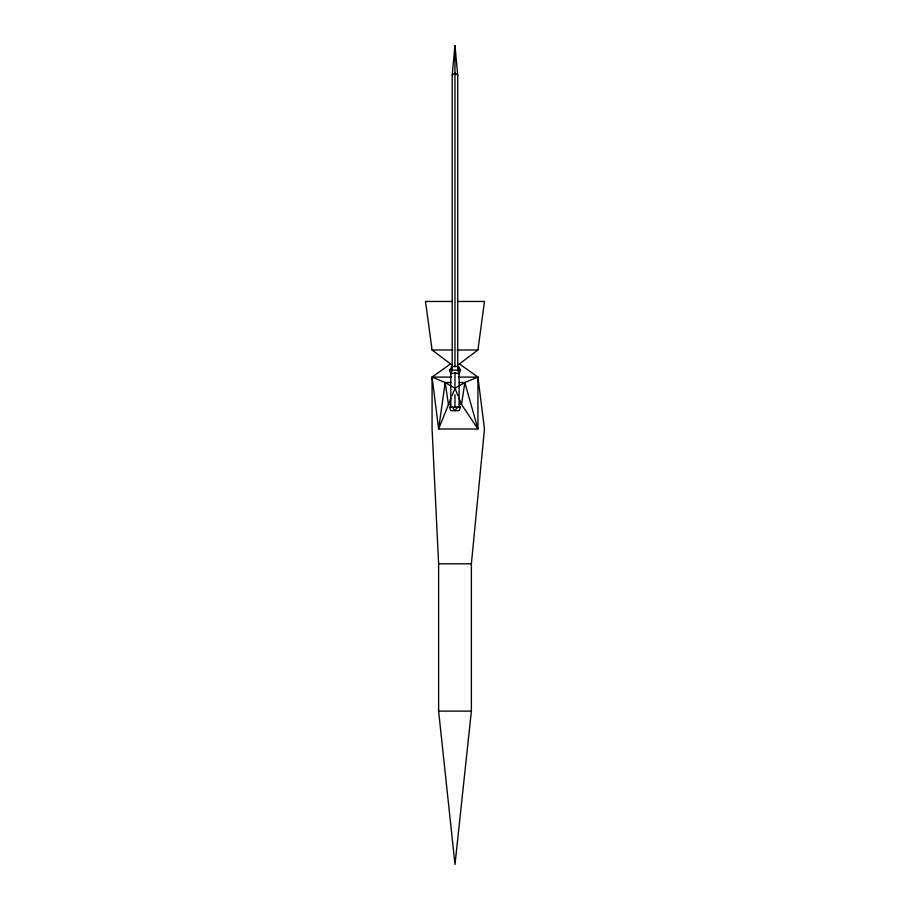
<?xml version="1.0" encoding="UTF-8"?>
<svg xmlns="http://www.w3.org/2000/svg" width="910" height="910" viewBox="0 0 910 910"><rect width="100%" height="100%" fill="white"/><g stroke="black" fill="none" stroke-linecap="round" stroke-linejoin="round"><path stroke-width="1.36" d="M450.814 407.009L450.814 373.805L452.202 370.12L452.202 75.007L454.966 45.5L457.73 75.007L457.73 370.12L459.118 373.805L459.118 407.009M450.541 363.909L432.068 377.093L432.068 428.997L438.62 563.813L438.62 711.119L455 864.5L471.38 711.119L471.38 563.813L484.484 428.997L477.932 377.093L459.459 363.909M458.503 364.626L477.932 349.975L484.484 301.46L457.81 301.46M450.973 398.262L438.62 428.997L432.068 377.093L445.172 382.496L438.62 428.997L477.932 428.997L477.932 377.093L458.469 377.093M477.932 377.093L464.828 382.496L461.552 404.484L477.932 428.997L464.828 382.496L459.209 382.496M451.974 395.77L455 388.308L464.828 382.496M449.438 370.12L452.202 366.434L457.73 366.434L460.505 370.12L459.118 373.805L454.966 372.77L450.814 373.805L449.438 370.12L460.505 370.12L458.424 366.434M457.73 407.009L454.966 410.694L452.202 407.009M452.202 75.007L454.966 73.164L457.73 75.007M452.19 301.46L425.516 301.46L432.068 349.975L451.497 364.626M432.068 349.975L452.918 349.975M457.082 349.975L477.932 349.975M432.068 377.093L451.531 377.093M450.632 404.484L448.448 404.484L445.172 382.496L450.791 382.496M459.368 404.484L461.552 404.484L459.027 398.262M438.62 563.813L471.38 563.813M438.62 711.119L471.38 711.119M445.172 382.496L455 388.308L458.026 395.77M455 51.028L454.966 45.5L454.966 366.855M454.966 372.77L454.966 386.466M454.966 394.69L454.966 407.009M460.505 407.009L459.118 410.694L450.814 410.694L449.438 407.009L460.505 407.009"/></g></svg>
